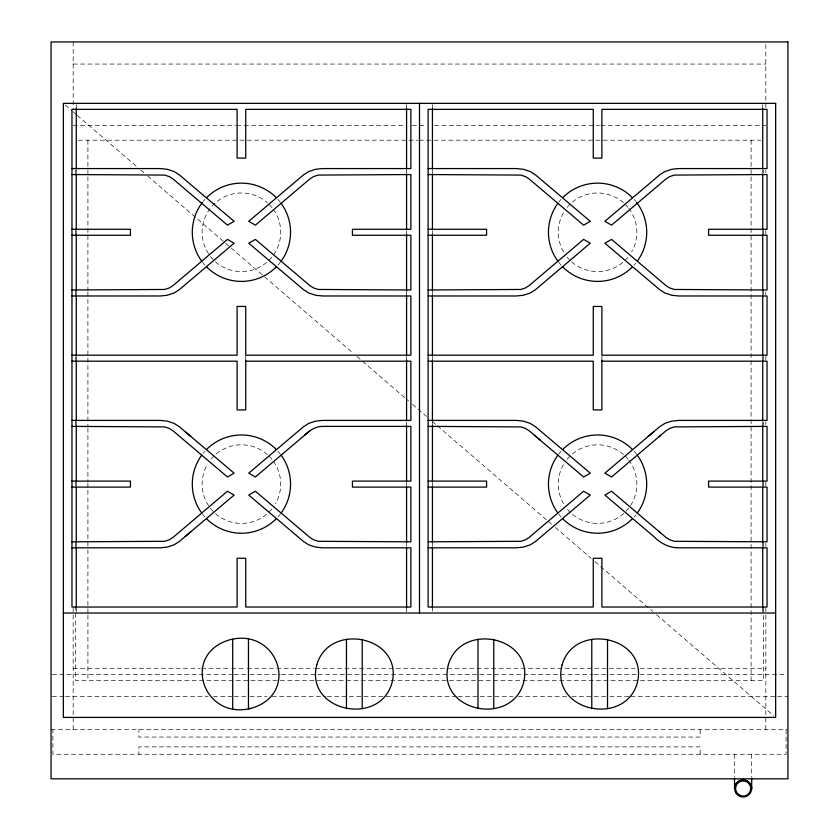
<?xml version="1.0" encoding="UTF-8"?>
<svg xmlns="http://www.w3.org/2000/svg" width="839" height="839" viewBox="0 0 839 839"><rect width="100%" height="100%" fill="white"/><g stroke="black" fill="none" stroke-linecap="round" stroke-linejoin="round"><path stroke-width="0.63" stroke-dasharray="4.2 3.15" d="M73.171 64.058L765.829 64.058M73.171 125.462L235.539 125.462M236.839 125.462L404.44 125.462M412.295 125.462L426.705 125.462M434.56 125.462L599.539 125.462M600.85 125.462L765.829 125.462M78.216 140.197L418.189 140.197M419.332 140.197L760.784 140.197M73.171 668.284L200.185 668.284M201.486 668.284L230.295 668.284M231.606 668.284L246.005 668.284M247.316 668.284L314.101 668.284M315.401 668.284L446.338 668.284M447.648 668.284L634.892 668.284M640.126 668.284L765.829 668.284M52.364 674.43L232.99 674.43M234.301 674.43L248.701 674.43M250.012 674.43L280.111 674.43M281.422 674.43L316.754 674.43M318.065 674.43L592.921 674.43M594.232 674.43L608.621 674.43M609.932 674.43L638.731 674.43M640.042 674.43L786.636 674.43M52.375 696.538L64.152 696.538M65.463 696.538L208.124 696.538M213.358 696.538L232.99 696.538M234.301 696.538L248.701 696.538M250.012 696.538L267.022 696.538M272.256 696.538L325.92 696.538M327.231 696.538L384.818 696.538M386.129 696.538L456.804 696.538M458.115 696.538L513.08 696.538M518.313 696.538L566.745 696.538M571.978 696.538L592.921 696.538M594.232 696.538L608.621 696.538M609.932 696.538L629.565 696.538M630.876 696.538L776.159 696.538M777.459 696.538L787.936 696.538M51.064 729.699L786.636 729.699M65.285 105.032L72.269 111.052M73.266 111.912L76.244 114.471M77.23 115.331L136.841 166.709M140.721 170.055L143.784 172.698M147.664 176.043L353.083 353.125M356.963 356.47L408.635 401.011M412.515 404.367L426.485 416.406M432.358 421.461L436.406 424.954M437.402 425.813L551.475 524.155M555.355 527.5L591.149 558.355M595.029 561.711L652.648 611.379M656.538 614.725L773.715 715.74M786.091 729.699L786.091 754.261L52.909 754.261L52.909 729.699M765.829 44.551L765.829 108.609M765.829 170.191L765.829 172.949M765.829 230.463L765.829 234.521M765.829 292.045L765.829 294.783M765.829 356.229L765.829 360.277M765.829 421.702L765.829 424.471M765.829 481.932L765.829 486.033M765.829 543.483L765.829 546.294M765.829 607.646L765.829 729.699M763.375 170.223L763.375 172.97M763.375 230.264L763.375 234.175M763.375 290.944L763.375 294.877M763.375 356.491L763.375 359.48M763.375 422.038L763.375 424.744M763.375 482.173L763.375 486.085M763.375 542.634L763.375 546.567M763.375 608.181L763.375 680.565L75.625 680.565L75.625 608.474M762.724 104.55L762.724 109.353M762.724 169.761L762.724 173.358M762.724 230.442L762.724 234.375M762.724 291.185L762.724 294.783M762.724 356.229L762.724 360.151M762.724 421.598L762.724 425.195M762.724 482.006L762.724 485.938M762.724 543.022L762.724 546.619M762.724 607.782L762.724 611.82M751.702 754.261L751.702 777.082M751.094 140.197L751.094 680.565M734.513 754.261L734.513 777.082M700.125 729.699L700.125 737.062L138.875 737.062L138.875 729.699M700.125 754.261L700.125 746.888L138.875 746.888L138.875 754.261M601.888 355.977L601.888 360.151M432.421 104.55L432.421 108.598M432.421 169.761L432.421 173.358M432.421 230.442L432.421 234.375M432.421 291.185L432.421 294.783M432.421 356.229L432.421 360.151M432.421 421.598L432.421 425.195M432.421 482.006L432.421 485.938M432.421 543.022L432.421 546.619M432.421 607.027L432.421 611.82M406.579 104.55L406.579 108.598M406.579 169.761L406.579 173.358M406.579 230.442L406.579 234.375M406.579 291.185L406.579 294.783M406.579 356.229L406.579 360.151M406.579 421.598L406.579 425.195M406.579 482.006L406.579 485.938M406.579 543.022L406.579 546.619M406.579 607.782L406.579 611.82M245.733 355.977L245.733 360.151M87.906 140.197L87.906 168.985M87.906 170.296L87.906 175.529M87.906 176.83L87.906 290.661M87.906 291.972L87.906 426.736M87.906 428.047L87.906 481.691M87.906 483.002L87.906 548.423M87.906 549.734L87.906 607.3M87.906 608.611L87.906 613.844M87.906 615.144L87.906 680.565M76.276 104.55L76.276 108.598M76.276 169.761L76.276 173.358M76.276 230.442L76.276 234.375M76.276 291.185L76.276 294.783M76.276 356.229L76.276 360.151M76.276 421.598L76.276 425.195M76.276 482.006L76.276 485.938M76.276 543.022L76.276 546.619M76.276 607.782L76.276 611.82M75.625 169.793L75.625 173.652M75.625 230.264L75.625 234.175M75.625 291.238L75.625 295.171M75.625 356.785L75.625 359.48M75.625 421.021L75.625 424.954M75.625 482.173L75.625 486.085M75.625 542.927L75.625 546.86M73.171 41.95L73.171 108.609M73.171 607.646L73.171 729.699M273.367 461.219A39.297 39.297 0 0 1 275.454 503.757M271.794 509.042A39.297 39.297 0 0 1 219.052 516.415A39.297 39.297 0 0 1 207.39 464.46M211.05 459.174A39.297 39.297 0 0 1 267.347 454.57M269.214 456.322A39.297 39.297 0 0 1 272.602 460.181M280.394 514.013A49.123 49.123 0 0 1 277.919 516.992M204.926 516.992A49.123 49.123 0 0 1 202.451 514.013M203.248 453.186A49.123 49.123 0 0 1 204.926 451.225M277.919 451.225A49.123 49.123 0 0 1 280.394 454.203M273.367 209.383A39.297 39.297 0 0 1 248.239 270.976A39.297 39.297 0 0 1 203.583 221.674A39.297 39.297 0 0 1 267.347 202.734M269.214 204.485A39.297 39.297 0 0 1 272.602 208.345M280.394 262.177A49.123 49.123 0 0 1 277.919 265.155M204.926 265.155A49.123 49.123 0 0 1 202.451 262.177M203.248 201.35A49.123 49.123 0 0 1 204.926 199.388M277.919 199.388A49.123 49.123 0 0 1 280.394 202.367M628.757 460.181A39.297 39.297 0 0 1 622.014 514.884A39.297 39.297 0 0 1 567.206 509.042M563.546 503.757A39.297 39.297 0 0 1 563.546 464.46M567.206 459.174A39.297 39.297 0 0 1 624.447 455.43M625.37 456.322A39.297 39.297 0 0 1 627.95 459.174M635.752 515.031A49.123 49.123 0 0 1 634.074 516.992M561.081 516.992A49.123 49.123 0 0 1 558.606 514.013M558.606 454.203A49.123 49.123 0 0 1 561.081 451.225M634.074 451.225A49.123 49.123 0 0 1 636.549 454.203M628.757 208.345A39.297 39.297 0 0 1 631.61 251.92M627.95 257.206A39.297 39.297 0 0 1 567.206 257.206M563.546 251.92A39.297 39.297 0 0 1 563.546 212.624M567.206 207.338A39.297 39.297 0 0 1 624.447 203.594M625.37 204.485A39.297 39.297 0 0 1 627.95 207.338M635.752 263.194A49.123 49.123 0 0 1 634.074 265.155M561.081 265.155A49.123 49.123 0 0 1 558.606 262.177M558.606 202.367A49.123 49.123 0 0 1 561.081 199.388M634.074 199.388A49.123 49.123 0 0 1 635.752 201.35"/><path stroke-width="1.26" d="M185.241 536.509L190.705 531.863M304.452 435.357C309.476 430.355 315.81 426.202 323.172 426.39L410.879 426.39L410.879 481.114L352.432 481.114L352.432 487.102L410.879 487.102L410.879 541.816L318.17 541.302L313.597 539.802L309.853 537.432L255.402 491.235L248.743 495.041L303.592 541.575L308.752 544.836L315.642 547.101L322.543 547.815L410.879 547.815L410.879 607.027L245.733 607.027L245.733 558.281L237.112 558.281L237.112 607.027L71.965 607.027L71.965 109.353L237.112 109.353L237.112 158.099L245.733 158.099L245.733 109.353L410.879 109.353L410.879 168.566L322.543 168.566L315.642 169.279L308.752 171.544L303.592 174.806L248.743 221.339L255.402 225.146L309.853 178.948L313.597 176.578L318.17 175.078L410.879 174.554L410.879 229.278L352.432 229.278L352.432 235.266L410.879 235.266L410.879 289.979L318.17 289.465L313.597 287.966L309.853 285.596L255.402 239.398L248.743 243.205L303.592 289.738L308.752 293L315.642 295.265L322.543 295.978L410.879 295.978L410.879 355.191L245.733 355.191L245.733 306.445L237.112 306.445L237.112 355.191L71.965 355.191M309.853 430.785L255.402 476.982L248.743 473.175L303.592 426.642L308.752 423.38L315.642 421.115L322.543 420.402L410.879 420.402L410.879 361.19L245.733 361.19M648.295 436.353L653.759 431.707M658.856 436.846L660.608 435.357M250.651 708.462C300.666 694.566 278.37 627.981 230.526 639.57C180.5 653.455 202.807 720.051 250.651 708.462L248.459 708.724L248.459 639.308M71.965 168.566L160.312 168.566L167.202 169.279L174.093 171.544L179.252 174.806L234.112 221.339L227.453 225.146L173.002 178.948L169.247 176.578L164.675 175.078L71.965 174.554M428.121 168.566L516.457 168.566L523.358 169.279L530.248 171.544L535.408 174.806L590.268 221.339L583.598 225.146L529.147 178.948L525.403 176.578L520.83 175.078L428.121 174.554M71.965 229.278L130.423 229.278L130.423 235.266L71.965 235.266M428.121 229.278L486.578 229.278L486.578 235.266L428.121 235.266M71.965 289.979L164.675 289.465L169.247 287.966L173.002 285.596L227.453 239.398L234.112 243.205L179.252 289.738L174.093 293L167.202 295.265L160.312 295.978L71.965 295.978M428.121 289.979L520.83 289.465L525.403 287.966L529.147 285.596L583.598 239.398L590.268 243.205L535.408 289.738L530.248 293L523.358 295.265L516.457 295.978L428.121 295.978M428.121 355.191L593.267 355.191L593.267 306.445L601.888 306.445L601.888 355.191L767.035 355.191L767.035 295.978L678.688 295.978L671.798 295.265L664.908 293L659.748 289.738L604.888 243.205L611.558 239.398L665.998 285.596L669.753 287.966L674.325 289.465L767.035 289.979L767.035 235.266L708.577 235.266L708.577 229.278L767.035 229.278L767.035 174.554L674.325 175.078L669.753 176.578L665.998 178.948L611.558 225.146L604.888 221.339L659.748 174.806L664.908 171.544L671.798 169.279L678.688 168.566L767.035 168.566L767.035 109.353L601.888 109.353L601.888 158.099L593.267 158.099L593.267 109.353L428.121 109.353L428.121 607.027L593.267 607.027L593.267 558.281L601.888 558.281L601.888 607.027L767.035 607.027L767.035 547.815L678.688 547.815C669.103 547.898 660.377 543.2 653.759 536.509L604.888 495.041L611.558 491.235L665.998 537.432L669.753 539.802L674.325 541.302L767.035 541.816L767.035 487.102L708.577 487.102L708.577 481.114L767.035 481.114L767.035 426.39L674.325 426.915L669.753 428.414L665.998 430.785L611.558 476.982L604.888 473.175L659.748 426.642L664.908 423.38L671.798 421.115L678.688 420.402L767.035 420.402L767.035 361.19L601.888 361.19M71.965 361.19L237.112 361.19L237.112 409.935L245.733 409.935L245.733 360.151M428.121 361.19L593.267 361.19L593.267 409.935L601.888 409.935L601.888 360.151M71.965 420.402L160.312 420.402L167.202 421.115L174.093 423.38L179.252 426.642L234.112 473.175L227.453 476.982L173.002 430.785L169.247 428.414L164.675 426.915L71.965 426.39M428.121 420.402L516.457 420.402L523.358 421.115L530.248 423.38L535.408 426.642L590.268 473.175L583.598 476.982L529.147 430.785L525.403 428.414L520.83 426.915L428.121 426.39M71.965 481.114L130.423 481.114L130.423 487.102L71.965 487.102M428.121 481.114L486.578 481.114L486.578 487.102L428.121 487.102M71.965 541.816L164.675 541.302L169.247 539.802L173.002 537.432L227.453 491.235L234.112 495.041L179.252 541.575L174.093 544.836L167.202 547.101L160.312 547.815L71.965 547.815M428.121 541.816L520.83 541.302L525.403 539.802L529.147 537.432L583.598 491.235L590.268 495.041L535.408 541.575L530.248 544.836L523.358 547.101L516.457 547.815L428.121 547.815M63.345 613.026L775.656 613.026M658.856 531.37L660.608 532.849M534.548 435.357L536.299 436.846M538.239 438.493L540.022 440.003M185.241 431.707L190.705 436.353M762.724 108.598L762.724 168.87M762.724 174.103L762.724 229.278M762.724 234.375L762.724 290.714M762.724 295.957L762.724 355.191M762.724 360.151L762.724 420.423M762.724 425.667L762.724 481.114M762.724 487.102L762.724 542.277M762.724 547.51L762.724 607.782M751.702 778.351L751.702 788.492L750.548 784.213L747.402 781.088L743.113 779.934L738.813 781.088L735.667 784.213L734.513 788.492L734.513 778.351M607.52 639.308L607.52 708.724M591.778 639.308L591.778 708.724M493.762 639.308L493.762 708.724M478.01 639.308L478.01 708.724M432.421 108.598L432.421 168.87M432.421 174.103L432.421 229.278M432.421 234.375L432.421 290.714M432.421 295.957L432.421 355.191M432.421 360.151L432.421 420.423M432.421 425.667L432.421 481.114M432.421 487.102L432.421 542.277M432.421 547.51L432.421 607.782M419.5 103.354L419.5 613.026M406.579 108.598L406.579 168.87M406.579 174.103L406.579 229.278M406.579 234.375L406.579 290.714M406.579 295.957L406.579 355.191M406.579 360.151L406.579 420.423M406.579 425.667L406.579 481.114M406.579 487.102L406.579 542.277M406.579 547.51L406.579 607.782M362.217 639.308L362.217 708.724M346.465 639.308L346.465 708.724M232.707 639.308L232.707 708.724M76.276 108.598L76.276 168.87M76.276 174.103L76.276 229.278M76.276 234.375L76.276 290.714M76.276 295.957L76.276 355.191M76.276 360.151L76.276 420.423M76.276 425.667L76.276 481.114M76.276 487.102L76.276 542.277M76.276 547.51L76.276 607.782M281.17 455.241A49.123 49.123 0 0 1 281.17 512.975M276.157 518.848A49.123 49.123 0 0 1 206.688 518.848M201.675 512.975A49.123 49.123 0 0 1 201.675 455.241M206.688 449.368A49.123 49.123 0 0 1 276.157 449.368M281.17 203.405A49.123 49.123 0 0 1 281.17 261.139M276.157 267.012A49.123 49.123 0 0 1 206.688 267.012M201.675 261.139A49.123 49.123 0 0 1 202.451 202.367M206.688 197.532A49.123 49.123 0 0 1 276.157 197.532M637.325 455.241A49.123 49.123 0 0 1 637.325 512.975M632.312 518.848A49.123 49.123 0 0 1 562.843 518.848M557.83 512.975A49.123 49.123 0 0 1 557.83 455.241M562.843 449.368A49.123 49.123 0 0 1 632.312 449.368M636.549 202.367A49.123 49.123 0 0 1 637.325 261.139M632.312 267.012A49.123 49.123 0 0 1 562.843 267.012M557.83 261.139A49.123 49.123 0 0 1 557.83 203.405M562.843 197.532A49.123 49.123 0 0 1 632.312 197.532M316.796 664.782C304.651 711.178 379.197 727.161 391.897 683.24C404.041 636.853 329.496 620.87 316.796 664.782M448.341 664.782C436.196 711.178 510.741 727.161 523.442 683.24C535.586 636.853 461.041 620.87 448.341 664.782M562.099 664.782C549.954 711.178 624.499 727.161 637.2 683.24C649.344 636.853 574.799 620.87 562.099 664.782M787.936 41.95L51.064 41.95L51.064 778.823L787.936 778.823L787.936 41.95M775.656 103.354L63.345 103.354L63.345 717.408L775.656 717.408L775.656 103.354M735.761 792.75A8.537 8.537 0 0 0 750.548 792.771A8.537 8.537 0 0 0 743.176 779.955A8.537 8.537 0 0 0 735.761 792.75M739.369 795.047A7.572 7.572 0 0 0 750.727 788.492A7.572 7.572 0 0 0 739.369 781.938A7.572 7.572 0 0 0 739.369 795.047"/></g></svg>
